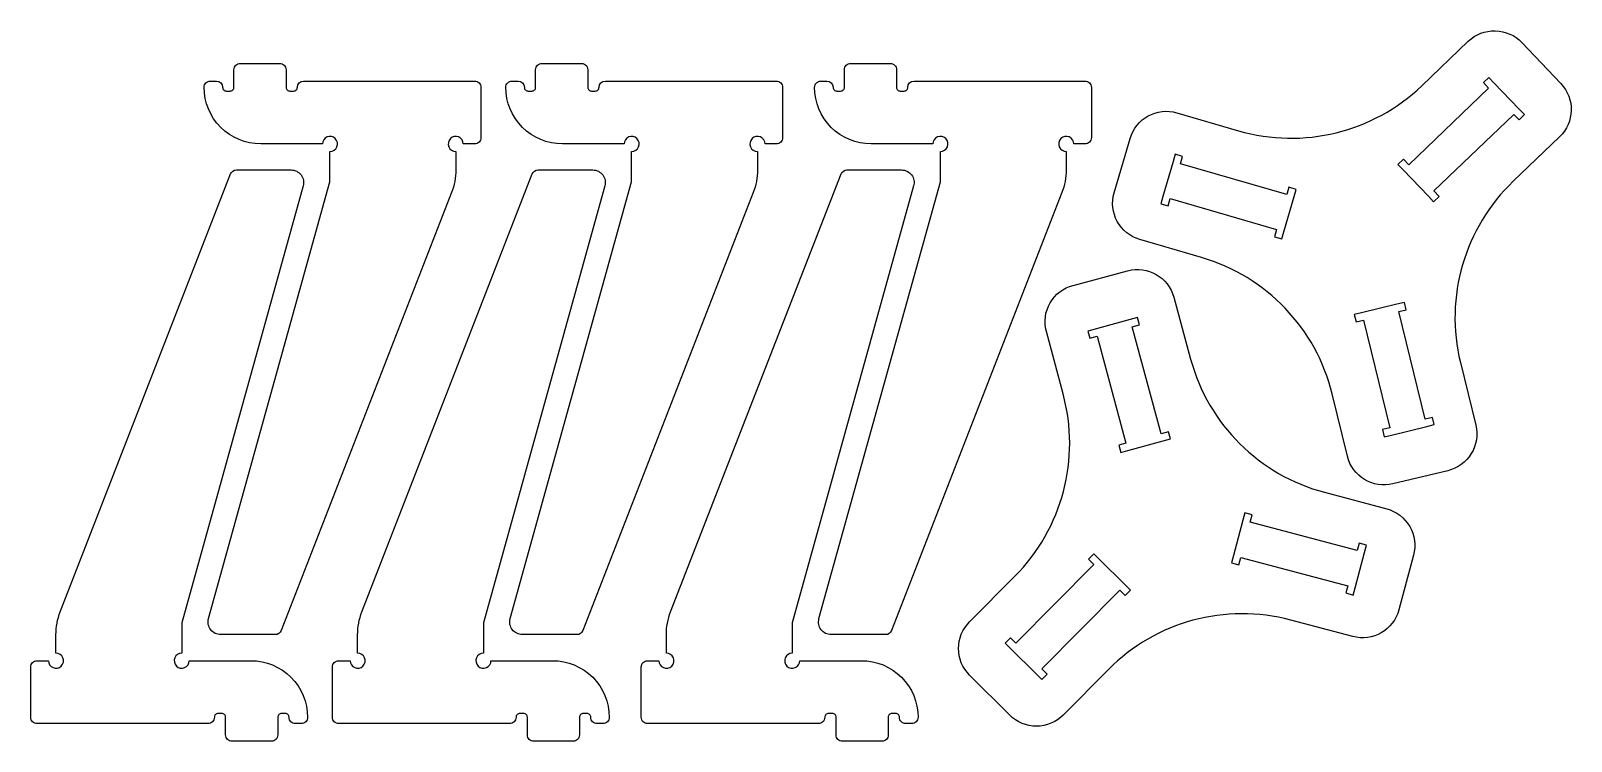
# Model space of a CAD drawing. Header units: millimetres. Extents: x -1235 to -11, y -577 to -13.
import ezdxf

# ---------------------------------------------------------------- set-up
doc = ezdxf.new("R2010")
doc.units = ezdxf.units.MM
doc.header["$MEASUREMENT"] = 0
doc.layers.add('Default', color=18, linetype='Continuous', true_color=0x000000)

msp = doc.modelspace()

# ---------------------------------------------------------------- linework, layer by layer
at = {"layer": 'Default'}
for points in [[(-324.4, -78.1), (-275.4, -92.3, 0.267949), (-129.8, -56.6), (-92.8, -21.2, -0.415118), (-50.3, -22.2), (-19.3, -54.8, -0.41331), (-20.3, -97.2), (-57.1, -132.5, 0.267949), (-99.1, -276.5), (-86.9, -326.2, -0.415118), (-109, -362.5), (-152.7, -373, -0.41331), (-188.9, -351), (-201, -301.5, 0.267949), (-304.8, -193.1), (-353.9, -178.8, -0.415118), (-374.3, -141.6), (-361.6, -98.4, -0.41331)], [(-1041, -492.8), (-1084.4, -492.8, -0.495992), (-1094.1, -480.1), (-997.6, -132.8), (-997.6, -108.8, 2.414214), (-1003.6, -102.8), (-1052.6, -102.8, -0.414214), (-1097.6, -57.8, -0.414214), (-1092.6, -52.8), (-1087.9, -52.8, -0.414213), (-1082.9, -57.8, 0.414214), (-1079.9, -60.8), (-1076.9, -60.8, 0.414214), (-1073.9, -57.8), (-1073.9, -43.8, -0.414214), (-1068.9, -38.8), (-1037.5, -38.8, -0.414214), (-1032.5, -43.8), (-1032.5, -57.8, 0.414214), (-1029.5, -60.8), (-1026.5, -60.8, 0.414214), (-1023.5, -57.8, -0.414213), (-1018.5, -52.8), (-897.6, -52.8), (-882.6, -52.8, -0.414214), (-877.6, -57.8), (-877.6, -97.8, -0.414214), (-882.6, -102.8), (-889.6, -102.8), (-891.6, -102.8, 2.414214), (-897.6, -108.8), (-897.6, -110.8), (-897.6, -123.4, -0.092989), (-901, -141.5), (-1036.4, -489.6, -0.30931)], [(-801.2, -492.8), (-844.7, -492.8, -0.495992), (-854.3, -480.1), (-757.8, -132.8), (-757.8, -108.8, 2.414214), (-763.8, -102.8), (-812.8, -102.8, -0.414214), (-857.8, -57.8, -0.414214), (-852.8, -52.8), (-848.1, -52.8, -0.414213), (-843.1, -57.8, 0.414214), (-840.1, -60.8), (-837.1, -60.8, 0.414214), (-834.1, -57.8), (-834.1, -43.8, -0.414214), (-829.1, -38.8), (-797.7, -38.8, -0.414214), (-792.7, -43.8), (-792.7, -57.8, 0.414214), (-789.7, -60.8), (-786.7, -60.8, 0.414214), (-783.7, -57.8, -0.414213), (-778.7, -52.8), (-657.8, -52.8), (-642.8, -52.8, -0.414214), (-637.8, -57.8), (-637.8, -97.8, -0.414214), (-642.8, -102.8), (-649.8, -102.8), (-651.8, -102.8, 2.414214), (-657.8, -108.8), (-657.8, -110.8), (-657.8, -123.4, -0.092989), (-661.2, -141.5), (-796.6, -489.6, -0.30931)], [(-555.8, -492.8), (-599.2, -492.8, -0.495992), (-608.9, -480.1), (-512.4, -132.8), (-512.4, -108.8, 2.414214), (-518.4, -102.8), (-567.4, -102.8, -0.414214), (-612.4, -57.8, -0.414214), (-607.4, -52.8), (-602.7, -52.8, -0.414213), (-597.7, -57.8, 0.414214), (-594.7, -60.8), (-591.7, -60.8, 0.414214), (-588.7, -57.8), (-588.7, -43.8, -0.414214), (-583.7, -38.8), (-552.3, -38.8, -0.414214), (-547.3, -43.8), (-547.3, -57.8, 0.414214), (-544.3, -60.8), (-541.3, -60.8, 0.414214), (-538.3, -57.8, -0.414213), (-533.3, -52.8), (-412.4, -52.8), (-397.4, -52.8, -0.414214), (-392.4, -57.8), (-392.4, -97.8, -0.414214), (-397.4, -102.8), (-404.4, -102.8), (-406.4, -102.8, 2.414214), (-412.4, -108.8), (-412.4, -110.8), (-412.4, -123.4, -0.092989), (-415.8, -141.5), (-551.2, -489.6, -0.30931)], [(-1072, -123.5), (-1028.5, -123.5, -0.495992), (-1018.9, -136.2), (-1115.4, -483.5), (-1115.4, -507.5, 2.414214), (-1109.4, -513.5), (-1060.4, -513.5, -0.414214), (-1015.4, -558.5, -0.414214), (-1020.4, -563.5), (-1025.1, -563.5, -0.414214), (-1030.1, -558.5, 0.414214), (-1033.1, -555.5), (-1036.1, -555.5, 0.414214), (-1039.1, -558.5), (-1039.1, -572.5, -0.414214), (-1044.1, -577.5), (-1075.5, -577.5, -0.414214), (-1080.5, -572.5), (-1080.5, -558.5, 0.414214), (-1083.5, -555.5), (-1086.5, -555.5, 0.414214), (-1089.5, -558.5, -0.414214), (-1094.5, -563.5), (-1215.4, -563.5), (-1230.4, -563.5, -0.414214), (-1235.4, -558.5), (-1235.4, -518.5, -0.414214), (-1230.4, -513.5), (-1223.4, -513.5), (-1221.4, -513.5, 2.414214), (-1215.4, -507.5), (-1215.4, -505.5), (-1215.4, -492.9, -0.092989), (-1212, -474.7), (-1076.6, -126.7, -0.30931)], [(-832.2, -123.5), (-788.7, -123.5, -0.495992), (-779.1, -136.2), (-875.6, -483.5), (-875.6, -507.5, 2.414214), (-869.6, -513.5), (-820.6, -513.5, -0.414214), (-775.6, -558.5, -0.414214), (-780.6, -563.5), (-785.3, -563.5, -0.414214), (-790.3, -558.5, 0.414214), (-793.3, -555.5), (-796.3, -555.5, 0.414214), (-799.3, -558.5), (-799.3, -572.5, -0.414214), (-804.3, -577.5), (-835.7, -577.5, -0.414214), (-840.7, -572.5), (-840.7, -558.5, 0.414214), (-843.7, -555.5), (-846.7, -555.5, 0.414214), (-849.7, -558.5, -0.414214), (-854.7, -563.5), (-975.6, -563.5), (-990.6, -563.5, -0.414214), (-995.6, -558.5), (-995.6, -518.5, -0.414214), (-990.6, -513.5), (-983.6, -513.5), (-981.6, -513.5, 2.414214), (-975.6, -507.5), (-975.6, -505.5), (-975.6, -492.9, -0.092989), (-972.2, -474.7), (-836.8, -126.7, -0.30931)], [(-586.7, -123.5), (-543.3, -123.5, -0.495992), (-533.7, -136.2), (-630.2, -483.5), (-630.2, -507.5, 2.414214), (-624.2, -513.5), (-575.2, -513.5, -0.414214), (-530.2, -558.5, -0.414214), (-535.2, -563.5), (-539.9, -563.5, -0.414214), (-544.9, -558.5, 0.414214), (-547.9, -555.5), (-550.9, -555.5, 0.414214), (-553.9, -558.5), (-553.9, -572.5, -0.414214), (-558.9, -577.5), (-590.3, -577.5, -0.414214), (-595.3, -572.5), (-595.3, -558.5, 0.414214), (-598.3, -555.5), (-601.3, -555.5, 0.414214), (-604.3, -558.5, -0.414214), (-609.3, -563.5), (-730.2, -563.5), (-745.2, -563.5, -0.414214), (-750.2, -558.5), (-750.2, -518.5, -0.414214), (-745.2, -513.5), (-738.2, -513.5), (-736.2, -513.5, 2.414214), (-730.2, -507.5), (-730.2, -505.5), (-730.2, -492.9, -0.092989), (-726.8, -474.7), (-591.4, -126.7, -0.30931)], [(-184.7, -494.3), (-234, -481.2, 0.267949), (-378.8, -520.4), (-414.8, -556.7, -0.415118), (-457.3, -556.8), (-489.2, -525, -0.41331), (-489.2, -482.6), (-453.2, -446.4, 0.267949), (-414.9, -301.4), (-428.2, -252, -0.415118), (-407, -215.2), (-363.6, -203.6, -0.41331), (-326.9, -224.7), (-313.5, -273.9, 0.267949), (-207.1, -379.7), (-157.7, -392.8, -0.415118), (-136.4, -429.6), (-148, -473, -0.41331)]]:
    msp.add_lwpolyline(points, format="xyb", close=True, dxfattribs=at)
for points in [[(-144.6, -123.4), (-124.5, -144.4), (-120.4, -148.7), (-116, -144.6), (-120.2, -140.2), (-56.6, -79.4), (-52.5, -83.7), (-48.1, -79.5), (-52.3, -75.2), (-72.4, -54.3), (-76.5, -49.9), (-80.8, -54.1), (-76.7, -58.4), (-140.2, -119.3), (-144.4, -115), (-148.7, -119.1)], [(-239.4, -172.6), (-231.3, -144.7), (-229.7, -139), (-235.4, -137.3), (-237.1, -143.1), (-321.6, -118.5), (-319.9, -112.7), (-325.7, -111), (-327.3, -116.8), (-335.5, -144.6), (-337.1, -150.4), (-331.4, -152.1), (-329.7, -146.3), (-245.2, -170.9), (-246.9, -176.7), (-241.1, -178.3)], [(-149.5, -230.2), (-177.6, -237.1), (-183.5, -238.5), (-182, -244.3), (-176.2, -242.9), (-155.3, -328.4), (-161.1, -329.8), (-159.7, -335.6), (-153.9, -334.2), (-125.7, -327.3), (-119.9, -325.9), (-121.3, -320.1), (-127.1, -321.5), (-148, -236), (-142.2, -234.6), (-143.6, -228.8)], [(-363.3, -346.5), (-335.3, -338.9), (-329.5, -337.3), (-331.1, -331.5), (-336.9, -333.1), (-359.9, -248.1), (-354.1, -246.6), (-355.7, -240.8), (-361.5, -242.4), (-389.5, -249.9), (-395.3, -251.5), (-393.7, -257.3), (-387.9, -255.7), (-364.9, -340.7), (-370.7, -342.2), (-369.1, -348)], [(-272, -401.8), (-279.4, -429.9), (-280.9, -435.7), (-275.1, -437.2), (-273.6, -431.4), (-188.5, -453.9), (-190.1, -459.7), (-184.3, -461.3), (-182.7, -455.5), (-175.3, -427.4), (-173.8, -421.6), (-179.6, -420.1), (-181.1, -425.9), (-266.2, -403.4), (-264.6, -397.6), (-270.4, -396)], [(-365.6, -453.3), (-386.2, -432.8), (-390.4, -428.6), (-394.7, -432.9), (-390.4, -437.1), (-452.4, -499.5), (-456.7, -495.3), (-460.9, -499.5), (-456.7, -503.8), (-436.1, -524.2), (-431.9, -528.4), (-427.6, -524.2), (-431.9, -520), (-369.8, -457.5), (-365.6, -461.8), (-361.4, -457.5)]]:
    msp.add_lwpolyline(points, close=True, dxfattribs=at)

doc.saveas('drawing.dxf')
